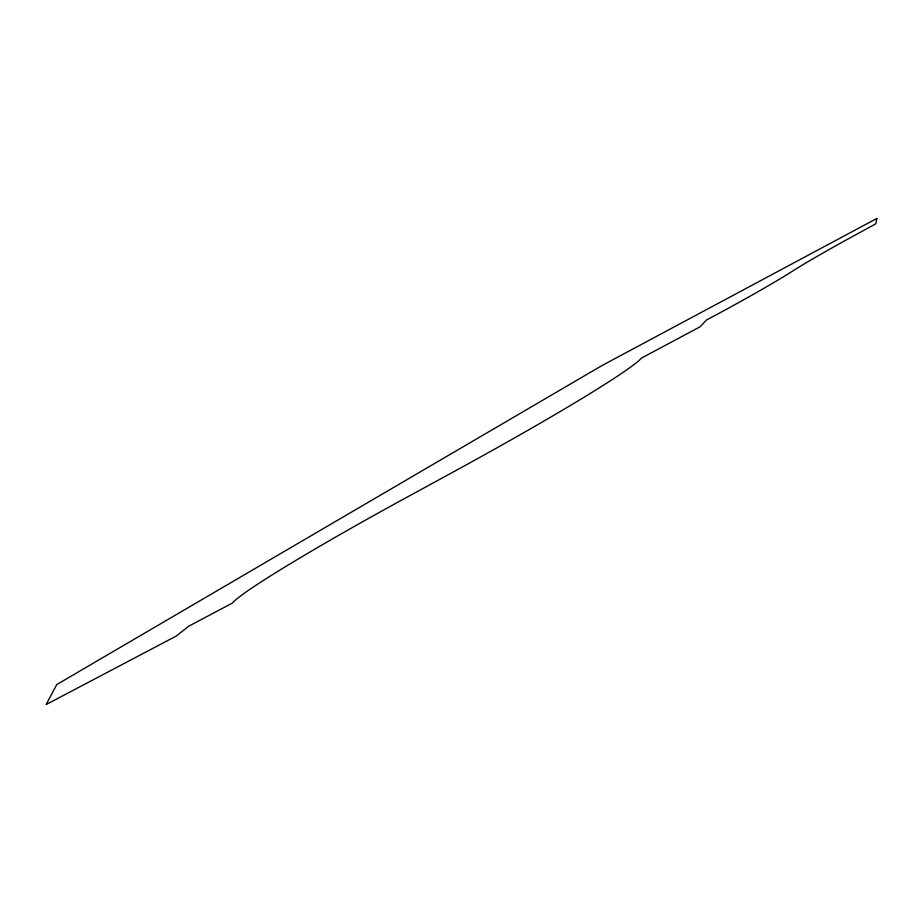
<?xml version="1.0" encoding="UTF-8"?>
<svg xmlns="http://www.w3.org/2000/svg" width="923" height="923" viewBox="0 0 923 923"><rect width="100%" height="100%" fill="white"/><g stroke="black" fill="none" stroke-linecap="round" stroke-linejoin="round"><path stroke-width="1.38" d="M876.85 218.451L875.777 223.851L853.014 236.242A104.564 5.469 -28.4 0 0 796.987 268.305A104.311 5.457 -28.4 0 1 706.476 320.016L700.153 326.765L641.566 358.032A239.38 12.53 -28.4 0 1 453.216 472.011L392.748 504.985A221.855 11.607 -28.4 0 0 232.434 603.031L188.834 626.163L176.258 636.051L46.15 704.549L56.765 684.554L93.108 663.291L602.084 365.496L876.85 218.451"/></g></svg>
